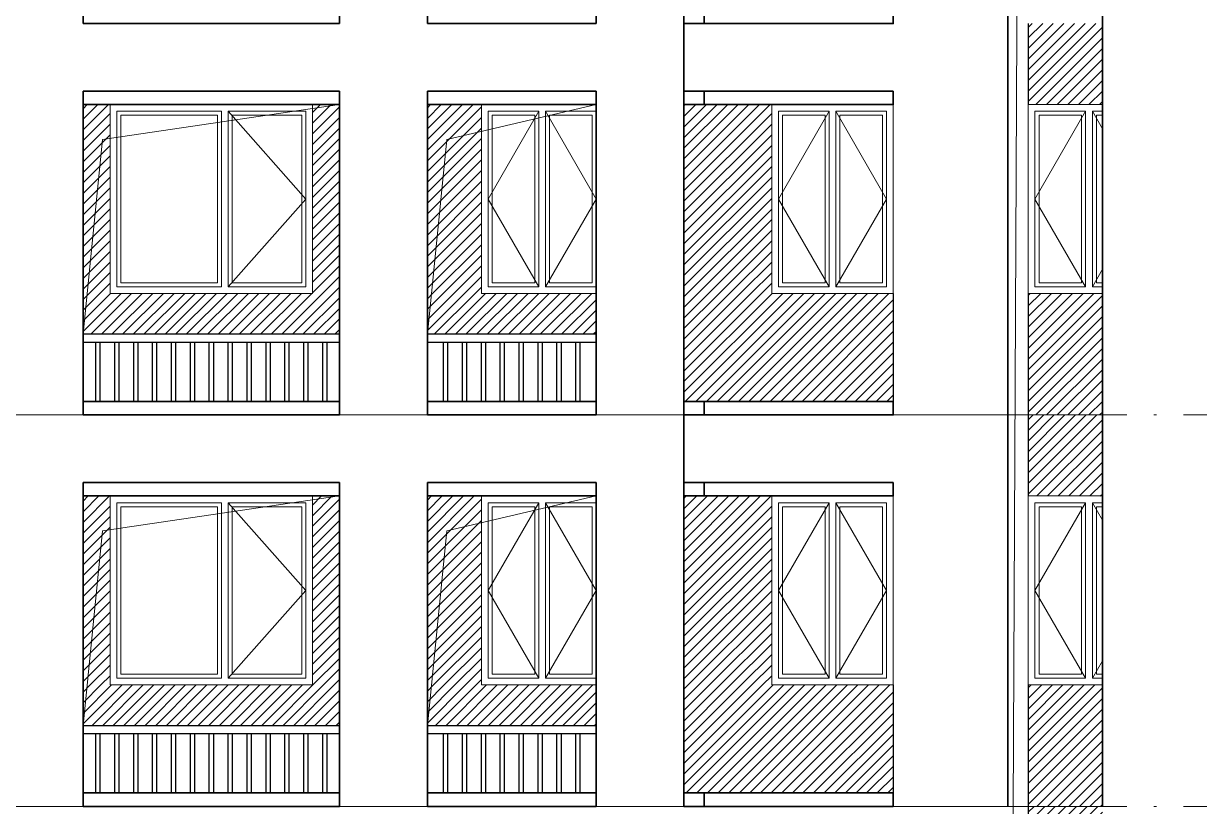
# Model space of a CAD drawing. Extents: x 27938 to 983267, y -209821 to 1628073.
# Drawn here: x 708726 to 717435, y 54940 to 60740 of the extents above; entities that cross this region are included whole.
import ezdxf
from ezdxf.xclip import XClip

# ---------------------------------------------------------------- set-up
doc = ezdxf.new("R2010")
doc.units = 0
doc.header["$LTSCALE"] = 1000
doc.header["$MEASUREMENT"] = 0
doc.header["$XCLIPFRAME"] = 0
doc.linetypes.add('DOTE', pattern=[2.42, 2, -0.2, 0.02, -0.2])
doc.layers.add('3-剖面填充（细）', color=250, linetype='Continuous')
doc.layers.add('Stair-栏杆', color=142, linetype='Continuous')
for name, color, linetype, lineweight in [('DOTE', 19, 'DOTE', 9), ('WINDOW', 144, 'Continuous', 15), ('立面-中轮廓线', 213, 'Continuous', 35), ('立面-普通轮廓', 7, 'Continuous', 18), ('立面-洞口示意', 152, 'Continuous', 13), ('立面-窗开启线', 250, 'Continuous', 13)]:
    doc.layers.add(name, color=color, linetype=linetype, lineweight=lineweight)
pattern_1 = [(45, (223561.654, -4e-12), (-39.2886205, 39.2886205), [])]
pattern_2 = [(45, (223511.654, -4e-12), (-39.2886205, 39.2886205), [])]

# ---------------------------------------------------------------- blocks, each defined once
blk = doc.blocks.new('GDFGDGRDGDDDWED')
at = {"layer": '3-剖面填充（细）'}
h = blk.add_hatch(dxfattribs=at)
h.set_pattern_fill('ANSI31', color=256, scale=35)
h.set_pattern_definition([(45, (224860.073, 1423), (-39.2886205, 39.2886205), [])])
h.paths.add_polyline_path([(770596.3, 35276), (770046.2, 35276), (770045.7, 34676), (770595.8, 34676)])
h = blk.add_hatch(dxfattribs=at)
h.set_pattern_fill('ANSI31', color=256, scale=35)
h.set_pattern_definition(pattern_1)
h.paths.add_polyline_path([(763046.1, 33276), (763246.1, 33276), (763246.1, 34676), (763046.1, 34676)])
h = blk.add_hatch(dxfattribs=at)
h.set_pattern_fill('ANSI31', color=256, scale=35)
h.set_pattern_definition(pattern_1)
h.paths.add_polyline_path([(764746.1, 33276), (764946.1, 33276), (764946.1, 34676), (764746.1, 34676)])
h = blk.add_hatch(dxfattribs=at)
h.set_pattern_fill('ANSI31', color=256, scale=35)
h.set_pattern_definition(pattern_2)
h.paths.add_polyline_path([(765596.1, 33276), (765996.2, 33276), (765996.2, 34676), (765596.1, 34676)])
h = blk.add_hatch(dxfattribs=at)
h.set_pattern_fill('ANSI31', color=256, scale=35)
h.set_pattern_definition(pattern_2)
h.paths.add_polyline_path([(767496.1, 33276), (768146.1, 33276), (768146.1, 34676), (767496.1, 34676)])
h = blk.add_hatch(dxfattribs=at)
h.set_pattern_fill('ANSI31', color=256, scale=35)
h.set_pattern_definition(pattern_1)
h.paths.add_polyline_path([(763046.1, 32976), (764946.1, 32976), (764946.1, 33276), (763046.1, 33276)])
h = blk.add_hatch(dxfattribs=at)
h.set_pattern_fill('ANSI31', color=256, scale=35)
h.set_pattern_definition(pattern_2)
h.paths.add_polyline_path([(765596.1, 32976), (766846.2, 32976), (766846.2, 33276), (765596.1, 33276)])
h = blk.add_hatch(dxfattribs=at)
h.set_pattern_fill('ANSI31', color=256, scale=35)
h.set_pattern_definition(pattern_2)
h.paths.add_polyline_path([(767496.1, 32476), (769046.1, 32476), (769046.1, 33276), (767496.1, 33276)])
h = blk.add_hatch(dxfattribs=at)
h.set_pattern_fill('ANSI31', color=256, scale=35)
h.set_pattern_definition([(45, (224860.073, -877), (-39.2886205, 39.2886205), [])])
h.paths.add_polyline_path([(770045.7, 32376), (770595.7, 32376), (770596.5, 33276), (770046.5, 33276)])
for p, q in [((770046.1, 35276), (770046.1, 34676)), ((769046.1, 33276), (769046.1, 32476)), ((770046.1, 33276), (770046.1, 32376))]:
    blk.add_line(p, q, dxfattribs=at)
blk = doc.blocks.new('A$C4731409C')
at = {"layer": 'WINDOW'}
for points in [[(-1450, 1350), (-675, 1350), (-675, 50), (-1450, 50)], [(-50, 1350), (-625, 1350), (-625, 50), (-50, 50)]]:
    blk.add_lwpolyline(points, close=True, dxfattribs=at)
at = {"layer": 'WINDOW', "color": 250}
for points in [[(-1420, 1320), (-705, 1320), (-705, 80), (-1420, 80)], [(-80, 1320), (-595, 1320), (-595, 80), (-80, 80)]]:
    blk.add_lwpolyline(points, close=True, dxfattribs=at)
at = {"layer": '立面-普通轮廓'}
blk.add_lwpolyline([(-1500, 1400), (0, 1400), (0, 0), (-1500, 0)], close=True, dxfattribs=at)
at = {"layer": '立面-窗开启线', "color": 251, "ltscale": 0.5, "true_color": 0x636466}
blk.add_lwpolyline([(-625, 1350), (-50, 700), (-625, 50)], dxfattribs=at)
blk = doc.blocks.new('A$C318717E3')
at = {"layer": 'WINDOW'}
for points in [[(50, 1350), (425, 1350), (425, 50), (50, 50)], [(850, 1350), (475, 1350), (475, 50), (850, 50)]]:
    blk.add_lwpolyline(points, close=True, dxfattribs=at)
at = {"layer": 'WINDOW', "color": 250}
for points in [[(80, 1320), (395, 1320), (395, 80), (80, 80)], [(820, 1320), (505, 1320), (505, 80), (820, 80)]]:
    blk.add_lwpolyline(points, close=True, dxfattribs=at)
at = {"layer": '立面-普通轮廓'}
blk.add_lwpolyline([(0, 1400), (900, 1400), (900, 0), (0, 0)], close=True, dxfattribs=at)
at = {"layer": '立面-窗开启线', "color": 251, "ltscale": 0.5, "true_color": 0x636466}
for points in [[(425, 1350), (50, 700), (425, 50)], [(475, 1350), (850, 700), (475, 50)]]:
    blk.add_lwpolyline(points, dxfattribs=at)
blk = doc.blocks.new('HFHFHTFHFHTF')
at = {"layer": 'Stair-栏杆'}
for p, q in [((763046.1, 32976), (764946.1, 32976)), ((765596.1, 32976), (766846.2, 32976)), ((763046.1, 32916), (764946.1, 32916)), ((765596.1, 32916), (766846.2, 32916))]:
    blk.add_line(p, q, dxfattribs=at)
for points in [[(763141.1, 32476), (763141.1, 32916)], [(763171.1, 32916), (763171.1, 32476)], [(763281.1, 32476), (763281.1, 32916)], [(763311.1, 32916), (763311.1, 32476)], [(763421.1, 32476), (763421.1, 32916)], [(763451.1, 32916), (763451.1, 32476)], [(763561.1, 32476), (763561.1, 32916)], [(763591.1, 32916), (763591.1, 32476)], [(763701.1, 32476), (763701.1, 32916)], [(763731.1, 32916), (763731.1, 32476)], [(763841.1, 32476), (763841.1, 32916)], [(763871.1, 32916), (763871.1, 32476)], [(763981.1, 32476), (763981.1, 32916)], [(764011.1, 32916), (764011.1, 32476)], [(764121.1, 32476), (764121.1, 32916)], [(764151.1, 32916), (764151.1, 32476)], [(764261.1, 32476), (764261.1, 32916)], [(764291.1, 32916), (764291.1, 32476)], [(764401.1, 32476), (764401.1, 32916)], [(764431.1, 32916), (764431.1, 32476)], [(764541.1, 32476), (764541.1, 32916)], [(764571.1, 32916), (764571.1, 32476)], [(764681.1, 32476), (764681.1, 32916)], [(764711.1, 32916), (764711.1, 32476)], [(764821.1, 32476), (764821.1, 32916)], [(764851.1, 32916), (764851.1, 32476)], [(765716.1, 32476), (765716.1, 32916)], [(765746.1, 32916), (765746.1, 32476)], [(765856.1, 32476), (765856.1, 32916)], [(765886.1, 32916), (765886.1, 32476)], [(765996.1, 32476), (765996.1, 32916)], [(766026.1, 32916), (766026.1, 32476)], [(766136.1, 32476), (766136.1, 32916)], [(766166.1, 32916), (766166.1, 32476)], [(766276.1, 32476), (766276.1, 32916)], [(766306.1, 32916), (766306.1, 32476)], [(766416.1, 32476), (766416.1, 32916)], [(766446.1, 32916), (766446.1, 32476)], [(766556.1, 32476), (766556.1, 32916)], [(766586.1, 32916), (766586.1, 32476)], [(766696.1, 32476), (766696.1, 32916)], [(766726.1, 32916), (766726.1, 32476)]]:
    blk.add_lwpolyline(points, dxfattribs=at)
at = {"layer": '立面-中轮廓线'}
for p, q in [((767496.1, 35276), (767496.1, 32376)), ((769896.1, 35276), (769896.1, 32376)), ((770596.1, 35276), (770596.1, 32376)), ((763046.1, 34776), (763046.1, 32376)), ((764946.1, 34776), (764946.1, 32376)), ((765596.1, 34776), (765596.1, 32376)), ((766846.2, 34776), (766846.2, 32376))]:
    blk.add_line(p, q, dxfattribs=at)
for points in [[(763046.1, 34776), (764946.1, 34776)], [(765596.1, 34776), (766846.2, 34776)], [(767496.1, 34676), (767646.1, 34676), (767646.1, 34776), (767496.1, 34776)], [(764946.1, 34676), (763046.1, 34676)], [(766846.2, 34676), (765596.1, 34676)], [(763046.1, 32476), (764946.1, 32476)], [(765596.1, 32476), (766846.2, 32476)], [(767496.1, 32376), (767646.1, 32376), (767646.1, 32476), (767496.1, 32476)], [(764946.1, 32376), (763046.1, 32376)], [(766846.2, 32376), (765596.1, 32376)]]:
    blk.add_lwpolyline(points, dxfattribs=at)
for points in [[(769046.1, 34776), (767496.1, 34776), (767496.1, 34676), (769046.1, 34676)], [(769046.1, 32476), (767496.1, 32476), (767496.1, 32376), (769046.1, 32376)]]:
    blk.add_lwpolyline(points, close=True, dxfattribs=at)
for name, p in [('A$C4731409C', (764746.1, 33276)), ('A$C318717E3', (768146.1, 33276))]:
    blk.add_blockref(name, p)
ref = blk.add_blockref('A$C318717E3', (765996.2, 33276))
XClip(ref).set_block_clipping_path([(0, 0), (850.0000000998, 1400)])
ref = blk.add_blockref('A$C318717E3', (770046.1, 33276))
XClip(ref).set_block_clipping_path([(0, 0), (549.9968807027, 1400)])

msp = doc.modelspace()

# ---------------------------------------------------------------- linework, layer by layer
at = {"layer": 'DOTE', "linetype": 'DOTE'}
for p, q in [((681016.6, 57840.3), (732616.6, 57840.3)), ((681016.6, 54940.3), (732616.6, 54940.3))]:
    msp.add_line(p, q, dxfattribs=at)
at = {"layer": '立面-洞口示意'}
for points in [[(716016.6, 46540.3), (716119, 68552.7), (716716.6, 68840.3)], [(709166.6, 58440.3), (709311.4, 59881.2), (711066.6, 60140.3)], [(711716.6, 58440.3), (711861.4, 59881.2), (712966.7, 60140.3)], [(709166.6, 55540.3), (709311.4, 56981.2), (711066.6, 57240.3)], [(711716.6, 55540.3), (711861.4, 56981.2), (712966.7, 57240.3)]]:
    msp.add_lwpolyline(points, dxfattribs=at)

# ---------------------------------------------------------------- block references
for name, p in [('HFHFHTFHFHTF', (-53879.5, 28364.3)), ('HFHFHTFHFHTF', (-53879.5, 25464.3)), ('GDFGDGRDGDDDWED', (-53879.5, 25464.3)), ('HFHFHTFHFHTF', (-53879.5, 22564.3)), ('GDFGDGRDGDDDWED', (-53879.5, 22564.3)), ('GDFGDGRDGDDDWED', (-53879.5, 19664.3))]:
    msp.add_blockref(name, p)

doc.saveas('drawing.dxf')
